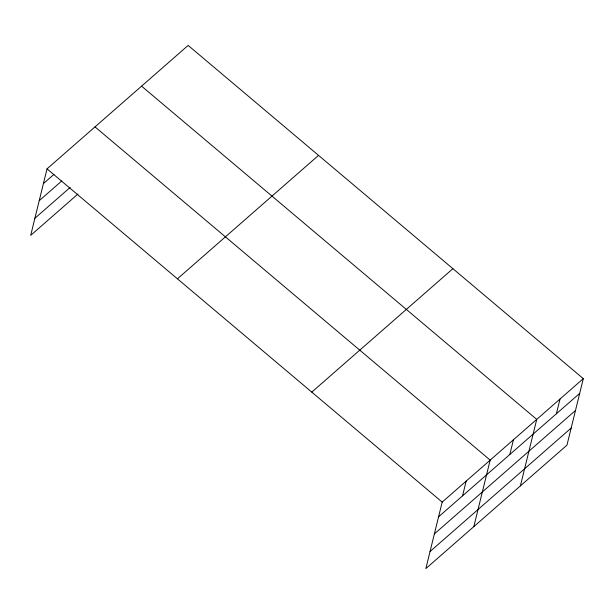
<?xml version="1.0" encoding="UTF-8"?>
<svg xmlns="http://www.w3.org/2000/svg" width="614" height="614" viewBox="0 0 614 614"><rect width="100%" height="100%" fill="white"/><g stroke="black" fill="none" stroke-linecap="round" stroke-linejoin="round"><path stroke-width="0.92" d="M583.3 378.646L442.187 502.091L425.855 568.587L566.968 445.15L583.3 378.646L188.145 45.413L47.032 168.85L30.7 235.354L77.97 194.001M462.557 495.843L466.179 481.107M473.831 526.62L490.164 460.116L95.009 126.883M509.827 454.49L513.45 439.754M520.396 485.889L536.736 419.385L141.581 86.144M556.399 413.752L560.014 399.016M43.417 183.586L54.001 174.33M39.219 200.671L61.799 180.923M34.898 218.269L70.173 187.408M177.438 278.817L318.543 155.38M311.789 392.123L452.902 268.679M438.565 516.827L579.677 393.39M434.374 533.911L575.487 410.467M430.053 551.51L571.158 428.065M47.032 168.85L442.187 502.091"/></g></svg>
